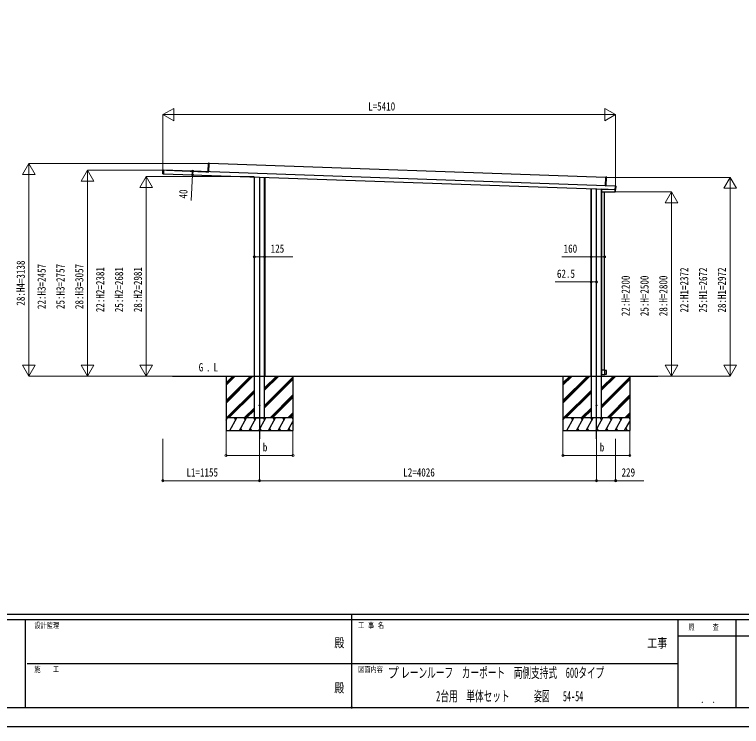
# Model space of a CAD drawing. Units: millimetres, scale not verified. Extents: x -12615 to 12615, y -8910 to 8910.
# Drawn here: x -4042 to 4644, y -8910 to -408 of the extents above; entities that cross this region are included whole.
import ezdxf
from ezdxf.enums import TextEntityAlignment as Align

# ---------------------------------------------------------------- set-up
doc = ezdxf.new("R2010")
doc.units = ezdxf.units.MM
doc.header["$LTSCALE"] = 30
doc.header["$PDMODE"] = 32
doc.header["$PDSIZE"] = 15
for name, color, linetype in [('0-2_USER1', 3, 'Continuous'), ('0-3_YKK_11', 7, 'Continuous'), ('0-4_YKK_11E', 7, 'Continuous'), ('0-5_YKK_12', 2, 'Continuous'), ('0-6_YKK_A1', 4, 'Continuous'), ('0-8_YKK_ZWAK', 7, 'Continuous')]:
    doc.layers.add(name, color=color, linetype=linetype)
doc.layers.add('0-7_YKK_D', color=6, linetype='Continuous', lineweight=18)
doc.styles.add('ＭＳ ゴシック', font='')
doc.styles.get('ＭＳ ゴシック').set_extended_font_data('MS Gothic')

msp = doc.modelspace()

# ---------------------------------------------------------------- linework, layer by layer
at = {"layer": '0-3_YKK_11'}
for p, q in [((3021.2, -2352.98), (-1717.92, -2187.49)), ((-2262.91, -2308.54), (3131.74, -2496.93)), ((3133.13, -2456.95), (-2261.51, -2268.56)), ((-1752.39, -2286.34), (-1752.37, -2285.64)), ((-1752.37, -2285.64), (-1752.35, -2285.14)), ((-1752.35, -2285.14), (-1727.67, -2286.01)), ((-1727.87, -2286), (-1727.35, -2285.52)), ((-1727.35, -2285.52), (-1727.07, -2277.51)), ((-1721.4, -2286.73), (-1721.39, -2286.7)), ((-1177.44, -2346.45), (-1177.44, -4725)), ((-1175.84, -5225), (-1175.84, -2346.5)), ((-1054.04, -5225), (-1054.04, -2350.75)), ((-1053.64, -2350.77), (-1053.64, -4725)), ((3023.71, -2452.97), (3027.27, -2351.03)), ((2848.36, -2487.03), (2848.36, -4725)), ((2849.56, -4725), (2849.56, -2487.07)), ((2849.96, -5225), (2849.96, -2487.09)), ((2969.76, -2527.26), (2969.76, -2493.78)), ((2970.06, -2493.48), (2970.44, -2493.49)), ((2970.26, -2491.29), (2970.26, -2493.28)), ((2970.45, -2493.49), (3133.25, -2499.18)), ((3131.69, -2498.31), (3131.69, -2498.31)), ((3131.69, -2498.31), (3132.89, -2498.36)), ((3132.89, -2498.36), (3132.89, -2498.36)), ((3133.19, -2498.37), (3133.16, -2499.16)), ((3133.18, -2455.56), (3133.18, -2455.56)), ((3133.18, -2455.56), (3134.38, -2455.6)), ((3133.49, -2498.49), (3139.18, -2498.69)), ((3134.97, -2527.27), (3135.94, -2499.57)), ((3134.99, -2455.51), (3140.68, -2455.71)), ((3141.16, -2456.23), (3139.7, -2498.21)), ((3134.67, -2527.56), (2970.06, -2527.56)), ((2971.76, -5225), (2971.76, -2527.56)), ((2972.16, -2528), (2972.16, -4650.5)), ((3005.88, -2527.56), (3005.76, -2527.8)), ((3005.76, -2528), (3005.76, -2527.8)), ((2973.03, -4650.5), (2973.23, -4650.5)), ((3009.66, -4704.7), (3009.66, -4681.7)), ((3011.28, -4660.35), (3010.97, -4660.05)), ((-1176.54, -4725), (-1176.24, -4725)), ((2849.26, -4725), (2849.56, -4725)), ((3009.66, -4704.7), (3009.96, -4705)), ((3010.97, -4703.35), (3011.27, -4703.05))]:
    msp.add_line(p, q, dxfattribs=at)
for points in [[(-1721.41, -2287.43), (-1721.39, -2286.7), (-1717.85, -2185.29), (-1717.83, -2184.79), (-1723.84, -2184.95), (-1727.07, -2277.51)], [(-2225.73, -2269.81), (-2225.72, -2269.51), (-2225.7, -2268.91), (-2225.69, -2268.61), (-1756.35, -2285), (-1756.36, -2285.3), (-1756.38, -2285.9), (-1756.39, -2286.2)], [(-1175.84, -4725), (-1175.94, -4725), (-1176.24, -4725), (-1176.24, -2346.49)], [(-1052.44, -2350.81), (-1052.44, -4725), (-1052.74, -4725), (-1053.34, -4725), (-1053.64, -4725), (-1053.94, -4725), (-1054.04, -4725)], [(3017.71, -2452.92), (3017.72, -2452.42), (3021.28, -2350.48), (3021.3, -2349.98), (3034.95, -2351.3)], [(3133.18, -2455.56), (3133.17, -2455.91), (3133.15, -2456.41), (3131.72, -2497.47), (3131.7, -2497.96), (3131.69, -2498.31)], [(3133.08, -2498.36), (3133.05, -2499.17), (3135.27, -2499.25), (3135.65, -2499.26)], [(2971.76, -4650.5), (2972.16, -4650.5), (2972.46, -4650.5), (2973.03, -4650.5), (2972.73, -4650.8), (2972.46, -4681.7), (2972.66, -4705), (2973.16, -4705), (3008.36, -4705), (3009.96, -4705), (3010.46, -4705), (3010.96, -4705), (3011.16, -4681.7), (3010.89, -4650.5), (3010.39, -4650.5), (3009.96, -4650.5), (3008.36, -4650.5), (3008.36, -2528), (3007.86, -2528), (2972.46, -2528), (2972.16, -2528), (2971.76, -2528)], [(2979.13, -2527.56), (2979.26, -2527.8), (2979.26, -2528)], [(2973.23, -4650.5), (3008.66, -4650.5), (3008.66, -4681.7), (3008.66, -4704.7), (3008.36, -4705)], [(3009.66, -4681.7), (3009.66, -4650.8), (3009.96, -4650.5)], [(3011.27, -4703.05), (3031.16, -4702.7), (3031.16, -4660.7), (3011.27, -4660.35)], [(-1177.44, -4725), (-1177.14, -4725), (-1176.54, -4725)], [(2848.36, -4725), (2848.66, -4725), (2849.26, -4725)], [(2849.96, -4725), (2849.86, -4725), (2849.56, -4725)]]:
    msp.add_lwpolyline(points, dxfattribs=at)
msp.add_lwpolyline([(-2261.48, -2267.56), (-2262.94, -2309.54), (-2262.96, -2310.04), (-2270.94, -2309.27), (-2269.47, -2267.28), (-2261.46, -2267.07)], close=True, dxfattribs=at)
for centre, radius, start, end in [((3132.87, -2502.06), 3.71, 81.82188, 89.76035), ((3134.62, -2451.6), 4.01, 266.55184, 273.90119)]:
    msp.add_arc(centre, radius, start, end, dxfattribs=at)
for centre, major_axis, ratio, start_param, end_param in [((2970.06, -2493.78), (-0.3, 0.01), 0.998133, 4.7490956, 6.3180268), ((2970.06, -2493.28), (-0.2, 0.007), 0.998133, 1.607503, 3.1764341), ((3133.5, -2498.19), (-0.01, -0.3), 0.998135, 5.4691958, 6.2831853), ((3134.98, -2455.81), (-0.01, -0.3), 0.998135, 3.1415927, 3.9545103), ((3135.64, -2499.56), (0.3, -0.01), 0.998135, 0, 1.5707963), ((3139.2, -2498.19), (0.342, -0.367), 0.99628, 5.4996506, 7.06672), ((3140.66, -2456.21), (0.367, 0.342), 0.99628, 5.4996506, 7.06672), ((2970.06, -2527.26), (0.213, 0.213), 0.99628, 2.358058, 3.9251274), ((3134.67, -2527.26), (-0.209, 0.217), 0.996405, 2.3754474, 3.9077379)]:
    msp.add_ellipse(centre, major_axis=major_axis, ratio=ratio, start_param=start_param, end_param=end_param, dxfattribs=at)
at = {"layer": '0-4_YKK_11E'}
for p, q in [((-1717.85, -2185.29), (-1723.38, -2185.43)), ((-2270.45, -2308.82), (-2262.94, -2309.54)), ((-2261.48, -2267.56), (-2269.02, -2267.76)), ((-1752.37, -2285.64), (-1721.4, -2286.73)), ((-1727.67, -2286.01), (-1727.46, -2285.89)), ((3026.8, -2351.01), (3021.28, -2350.48)), ((2969.76, -2493.78), (2970.14, -2493.79)), ((2970.44, -2493.49), (2970.14, -2493.79)), ((2970.14, -2493.79), (2970.45, -2493.49)), ((2970.61, -2491.3), (2970.61, -2493.29)), ((3017.72, -2452.42), (3023.24, -2452.95)), ((3131.69, -2498.31), (3132.89, -2498.36)), ((3131.72, -2497.47), (3138.76, -2497.71)), ((3133.06, -2498.97), (3132.76, -2498.96)), ((3140.19, -2456.66), (3133.15, -2456.41)), ((3134.38, -2455.6), (3133.18, -2455.56)), ((3133.49, -2498.41), (3133.49, -2498.49)), ((3134.38, -2455.6), (3134.38, -2455.6)), ((3134.98, -2455.59), (3134.99, -2455.51)), ((3138.76, -2497.71), (3140.19, -2456.66))]:
    msp.add_line(p, q, dxfattribs=at)
for points in [[(-1727.07, -2277.51), (-1726.6, -2277.52), (-1723.38, -2185.43), (-1723.85, -2185.42)], [(-2270.92, -2308.8), (-2270.45, -2308.82), (-2269.02, -2267.76), (-2269.49, -2267.75)], [(-1727.35, -2285.52), (-1726.88, -2285.53), (-1726.6, -2277.52)], [(3034.95, -2351.3), (3026.8, -2351.01), (3023.24, -2452.95), (3023.71, -2452.97)], [(2970.14, -2493.79), (2970.14, -2526.88), (2969.76, -2527.26)], [(2970.14, -2493.79), (2970.44, -2493.79), (2970.45, -2493.49)], [(2970.44, -2493.49), (2970.45, -2493.49), (2970.14, -2493.79)], [(2970.26, -2493.28), (2970.61, -2493.29), (2970.91, -2493.29), (2970.91, -2491.31)], [(2970.61, -2493.3), (2970.91, -2493.31), (3132.76, -2498.96), (3132.78, -2498.35)], [(3139.18, -2498.69), (3138.74, -2498.21), (3131.7, -2497.96)], [(3140.68, -2455.71), (3140.21, -2456.16), (3140.19, -2456.66), (3140.69, -2456.67), (3140.21, -2456.16), (3133.17, -2455.91)], [(3133.4, -2498.4), (3133.43, -2498.41), (3133.49, -2498.41)], [(3135.94, -2499.57), (3135.56, -2499.56), (3135.26, -2499.55), (3135.27, -2499.25), (3135.56, -2499.56), (3134.6, -2526.89), (3134.97, -2527.27)], [(3134.88, -2455.6), (3134.92, -2455.59), (3134.98, -2455.59)], [(3139.7, -2498.21), (3139.25, -2497.73), (3140.69, -2456.67), (3141.16, -2456.23)], [(2970.06, -2527.56), (2970.44, -2527.18), (3134.3, -2527.18), (3134.3, -2526.88), (3134.6, -2526.89), (3134.3, -2527.18), (3134.67, -2527.56)], [(2982.26, -2528), (2982.26, -2527.8), (2979.26, -2527.8)], [(3002.76, -2527.56), (3002.76, -2527.8), (2982.26, -2527.8), (2982.26, -2527.56)], [(3005.76, -2527.8), (3002.76, -2527.8), (3002.76, -2528)]]:
    msp.add_lwpolyline(points, dxfattribs=at)
for points in [[(3135.26, -2499.55), (2970.44, -2493.79), (2970.44, -2526.88), (2970.44, -2527.18), (2970.14, -2526.88), (2970.44, -2526.88), (3134.3, -2526.88)], [(3139.25, -2497.73), (3138.76, -2497.71), (3138.74, -2498.21)]]:
    msp.add_lwpolyline(points, close=True, dxfattribs=at)
for centre, radius, start, end in [((-1721.32, -2185.25), 2.07, 171.06854, 184.93146), ((-2268.41, -2309.14), 2.07, 171.06854, 184.93146), ((-2266.96, -2267.58), 2.07, 171.06854, 184.93146), ((-1727.85, -2285.23), 0.765, 269.05171, 301.0406), ((-1724.78, -2270.74), 15.54, 259.3054, 261.87346), ((-1727.15, -2287.71), 1.85, 83.82294, 99.58333), ((-1730.12, -2285.65), 3.17, 351.51431, 355.97407), ((-1727.88, -2285.5), 1, 337.89786, 358), ((3024.76, -2350.69), 2.07, 351.06854, 4.93146)]:
    msp.add_arc(centre, radius, start, end, dxfattribs=at)
for centre, major_axis, ratio, start_param, end_param in [((-1734.47, -2286.27), (13.07, -0.46), 0.038227, 0, 0.962078), ((-1734.45, -2286.27), (13.07, -0.46), 0.061163, 0.0374041, 0.962078), ((2970.14, -2493.29), (0, 0.5), 0.061125, 3.1027435, 3.1394501), ((2970.44, -2493.29), (0.007, 0.2), 0.854479, 3.1782993, 4.712389), ((2970.44, -2493.29), (0.47, -0.016), 0.425228, 4.7490956, 6.2831853), ((2970.44, -2493.29), (-0.011, 0.2), 0.151815, 3.0913179, 3.1280246), ((2970.41, -2493.29), (0.201, -0.007), 0.992577, 6.2831853, 6.3180268), ((2970.41, -2493.29), (-0.501, 0.017), 0.998133, 3.1415927, 3.1764341), ((3023.21, -2452.95), (-0.013, 0.504), 0.060033, 4.3753319, 4.7012916), ((3133.26, -2498.98), (0.5, -0.017), 0.4, 3.1415927, 4.712389), ((3132.89, -2498.39), (0.6, -0.021), 0.061163, 6.2831853, 7.8539816), ((3134.38, -2455.57), (0.6, -0.021), 0.061163, 4.712389, 6.2831853)]:
    msp.add_ellipse(centre, major_axis=major_axis, ratio=ratio, start_param=start_param, end_param=end_param, dxfattribs=at)
at = {"layer": '0-5_YKK_12'}
for p, q in [((-1114.94, -2356.2), (-1114.94, -5475)), ((2910.86, -5475), (2910.86, -2486.01))]:
    msp.add_line(p, q, dxfattribs=at)
at = {"layer": '0-6_YKK_A1'}
for p, q in [((-2152.43, -4725), (3645.98, -4725)), ((-1514.94, -4725), (-1514.94, -5375)), ((-1514.94, -5018.98), (-1220.96, -4725)), ((-1514.94, -5033.12), (-1206.82, -4725)), ((-1514.94, -5047.26), (-1192.68, -4725)), ((-1514.94, -4806.85), (-1433.1, -4725)), ((-1514.94, -4820.99), (-1418.95, -4725)), ((-1514.94, -4835.13), (-1404.81, -4725)), ((-1054.04, -4894.73), (-884.31, -4725)), ((-1054.04, -4880.59), (-898.45, -4725)), ((-1054.04, -4866.45), (-912.59, -4725)), ((-1054.04, -5078.58), (-714.94, -4739.48)), ((-1054.04, -5092.72), (-714.94, -4753.62)), ((-1054.04, -5106.86), (-714.94, -4767.76)), ((-714.94, -4725), (-714.94, -5375)), ((2510.86, -4725), (2510.86, -5375)), ((2510.86, -5018.98), (2804.84, -4725)), ((2510.86, -5033.12), (2818.98, -4725)), ((2510.86, -5047.26), (2833.12, -4725)), ((2510.86, -4806.85), (2592.7, -4725)), ((2510.86, -4820.99), (2606.85, -4725)), ((2510.86, -4835.13), (2620.99, -4725)), ((2971.76, -4894.73), (3141.49, -4725)), ((2971.76, -4880.59), (3127.35, -4725)), ((2971.76, -4866.45), (3113.21, -4725)), ((2971.76, -5078.58), (3310.86, -4739.48)), ((2971.76, -5092.72), (3310.86, -4753.62)), ((2971.76, -5106.86), (3310.86, -4767.76)), ((3310.86, -4725), (3310.86, -5375)), ((-1508.83, -5225), (-1175.84, -4892.01)), ((-1494.69, -5225), (-1175.84, -4906.15)), ((-1480.55, -5225), (-1175.84, -4920.3)), ((2516.97, -5225), (2849.96, -4892.01)), ((2531.11, -5225), (2849.96, -4906.15)), ((2545.25, -5225), (2849.96, -4920.3)), ((-988.33, -5225), (-714.94, -4951.61)), ((-974.19, -5225), (-714.94, -4965.75)), ((-960.05, -5225), (-714.94, -4979.9)), ((3037.47, -5225), (3310.86, -4951.61)), ((3051.61, -5225), (3310.86, -4965.75)), ((3065.75, -5225), (3310.86, -4979.9)), ((-1296.7, -5225), (-1175.84, -5104.14)), ((-1282.56, -5225), (-1175.84, -5118.28)), ((2729.1, -5225), (2849.96, -5104.14)), ((2743.24, -5225), (2849.96, -5118.28)), ((-1268.41, -5225), (-1175.84, -5132.43)), ((-776.2, -5225), (-714.94, -5163.74)), ((-762.06, -5225), (-714.94, -5177.88)), ((-747.92, -5225), (-714.94, -5192.03)), ((2757.39, -5225), (2849.96, -5132.43)), ((3249.6, -5225), (3310.86, -5163.74)), ((3263.74, -5225), (3310.86, -5177.88)), ((3277.88, -5225), (3310.86, -5192.03)), ((-714.94, -5225), (-1514.94, -5225)), ((-1514.94, -5253.94), (-1498.23, -5225)), ((-1513.23, -5250.98), (-1514.94, -5248.02)), ((-1470.4, -5375), (-1383.79, -5225)), ((-1398.79, -5250.98), (-1413.8, -5225)), ((-1354.92, -5375), (-1268.32, -5225)), ((-1283.32, -5250.98), (-1298.32, -5225)), ((-1239.45, -5375), (-1152.85, -5225)), ((-1167.85, -5250.98), (-1182.85, -5225)), ((-1175.84, -5225), (-1054.04, -5225)), ((-1123.98, -5375), (-1037.38, -5225)), ((-1052.38, -5250.98), (-1067.38, -5225)), ((-1008.51, -5375), (-921.91, -5225)), ((-936.91, -5250.98), (-951.91, -5225)), ((-893.04, -5375), (-806.44, -5225)), ((-821.44, -5250.98), (-836.44, -5225)), ((-777.57, -5375), (-714.94, -5266.52)), ((-714.94, -5235.45), (-720.97, -5225)), ((3310.86, -5225), (2510.86, -5225)), ((2510.86, -5253.94), (2527.57, -5225)), ((2512.57, -5250.98), (2510.86, -5248.02)), ((2555.4, -5375), (2642.01, -5225)), ((2627.01, -5250.98), (2612, -5225)), ((2670.88, -5375), (2757.48, -5225)), ((2742.48, -5250.98), (2727.48, -5225)), ((2786.35, -5375), (2872.95, -5225)), ((2857.95, -5250.98), (2842.95, -5225)), ((2901.82, -5375), (2988.42, -5225)), ((2973.42, -5250.98), (2958.42, -5225)), ((3017.29, -5375), (3103.89, -5225)), ((3088.89, -5250.98), (3073.89, -5225)), ((3132.76, -5375), (3219.36, -5225)), ((3204.36, -5250.98), (3189.36, -5225)), ((3248.23, -5375), (3310.86, -5266.52)), ((3310.86, -5235.45), (3304.83, -5225)), ((-1514.94, -5375), (-714.94, -5375)), ((-1339.93, -5349.02), (-1324.93, -5375)), ((-1224.45, -5349.02), (-1209.45, -5375)), ((-1108.98, -5349.02), (-1093.99, -5375)), ((-993.51, -5349.02), (-978.52, -5375)), ((-878.04, -5349.02), (-863.05, -5375)), ((-762.57, -5349.02), (-747.58, -5375)), ((2510.86, -5375), (3310.86, -5375)), ((2685.87, -5349.02), (2700.87, -5375)), ((2801.35, -5349.02), (2816.35, -5375)), ((2916.82, -5349.02), (2931.81, -5375)), ((3032.29, -5349.02), (3047.28, -5375)), ((3147.76, -5349.02), (3162.75, -5375)), ((3263.23, -5349.02), (3278.22, -5375))]:
    msp.add_line(p, q, dxfattribs=at)
for centre in [(-1114.94, -5075), (2910.86, -5075)]:
    msp.add_circle(centre, 5, dxfattribs=at)
at = {"layer": '0-7_YKK_D'}
for p, q in [((-2269.89, -1603.87), (-2139.98, -1528.87)), ((-2139.98, -1678.87), (-2139.98, -1528.87)), ((3140.11, -1603.87), (3010.21, -1528.87)), ((3010.21, -1528.87), (3010.21, -1678.87)), ((-2269.89, -2306.81), (-2269.89, -1602.87)), ((-2269.89, -1603.87), (-2139.98, -1678.87)), ((-2269.89, -1603.87), (-2010.08, -1603.87)), ((-2119.89, -1603.87), (2990.11, -1603.87)), ((3140.11, -1603.87), (2880.31, -1603.87)), ((3140.11, -1603.87), (3010.21, -1678.87)), ((3140.11, -2456.68), (3140.11, -1602.87)), ((-3869.9, -2187.38), (-3944.9, -2317.29)), ((-1721.92, -2187.38), (-3870.9, -2187.38)), ((-3869.9, -2187.38), (-3794.9, -2317.29)), ((-3869.9, -2187.38), (-3869.9, -2447.19)), ((-3944.9, -2317.29), (-3794.9, -2317.29)), ((-3869.9, -2337.38), (-3869.9, -4575)), ((-3169.9, -2268.34), (-3244.9, -2398.24)), ((-2269.01, -2268.34), (-3170.9, -2268.34)), ((-3169.9, -2268.34), (-3094.9, -2398.24)), ((-3169.9, -2268.34), (-3169.9, -2528.14)), ((-2469.9, -2343.7), (-2544.9, -2473.6)), ((-1176.84, -2343.7), (-2470.9, -2343.7)), ((-2469.9, -2343.7), (-2394.9, -2473.6)), ((-2469.9, -2343.7), (-2469.9, -2603.5)), ((-3244.9, -2398.24), (-3094.9, -2398.24)), ((-3169.9, -2418.34), (-3169.9, -4575)), ((3025.2, -2353.03), (4509.36, -2353.03)), ((4508.36, -2353.03), (4433.36, -2482.93)), ((4508.36, -2353.03), (4583.36, -2482.93)), ((4508.36, -2353.03), (4508.36, -2612.84)), ((-2544.9, -2473.6), (-2394.9, -2473.6)), ((-2469.9, -2493.7), (-2469.9, -4575)), ((4433.36, -2482.93), (4583.36, -2482.93)), ((4508.36, -2503.03), (4508.36, -4575)), ((3133.26, -2525), (3809.36, -2525)), ((3808.36, -2525), (3733.36, -2654.9)), ((3808.36, -2525), (3883.36, -2654.9)), ((3808.36, -2525), (3808.36, -2784.81)), ((3733.36, -2654.9), (3883.36, -2654.9)), ((3808.36, -4575), (3808.36, -2675)), ((2848.36, -3619.26), (2848.36, -3600.99)), ((2910.86, -3619.26), (2910.86, -3600.99)), ((-3869.9, -4725), (-3869.9, -4465.19)), ((-3169.9, -4725), (-3169.9, -4465.19)), ((-2469.9, -4725), (-2469.9, -4465.19)), ((3808.36, -4725), (3808.36, -4465.19)), ((4508.36, -4725), (4508.36, -4465.19)), ((-3869.9, -4725), (-3944.9, -4595.1)), ((-3794.9, -4595.1), (-3944.9, -4595.1)), ((-3869.9, -4725), (-3794.9, -4595.1)), ((-3169.9, -4725), (-3244.9, -4595.1)), ((-3094.9, -4595.1), (-3244.9, -4595.1)), ((-3169.9, -4725), (-3094.9, -4595.1)), ((-2469.9, -4725), (-2544.9, -4595.1)), ((-2394.9, -4595.1), (-2544.9, -4595.1)), ((-2469.9, -4725), (-2394.9, -4595.1)), ((3808.36, -4725), (3733.36, -4595.1)), ((3883.36, -4595.1), (3733.36, -4595.1)), ((3808.36, -4725), (3883.36, -4595.1)), ((4508.36, -4725), (4433.36, -4595.1)), ((4583.36, -4595.1), (4433.36, -4595.1)), ((4508.36, -4725), (4583.36, -4595.1)), ((-2153.43, -4725), (-3870.9, -4725)), ((-2153.43, -4725), (-3170.9, -4725)), ((-2153.43, -4725), (-2470.9, -4725)), ((3343.56, -4725), (3809.36, -4725)), ((3343.56, -4725), (4509.36, -4725)), ((-1514.94, -5376), (-1514.94, -5676)), ((-714.94, -5376), (-714.94, -5676)), ((2510.86, -5376), (2510.86, -5676)), ((3310.86, -5376), (3310.86, -5676)), ((-2269.89, -5475.5), (-2269.89, -5976)), ((-1114.94, -5476), (-1114.94, -5976)), ((-1114.94, -5476.5), (-1114.94, -5976)), ((2910.86, -5476), (2910.86, -5976)), ((2910.86, -5476), (2910.86, -5976)), ((3140.11, -5476), (3140.11, -5976)), ((-1514.94, -5675), (-714.94, -5675)), ((2510.86, -5675), (3310.86, -5675)), ((-2269.89, -5975), (-1114.94, -5975)), ((-1114.94, -5975), (2910.86, -5975))]:
    msp.add_line(p, q, dxfattribs=at)
for points in [[(-1913.86, -2280.71), (-1915.77, -2320.66), (-1930.54, -2629.51)], [(-1177.44, -3301.99), (-1052.44, -3301.99), (-716.64, -3301.99)], [(3008.36, -3301.99), (2848.36, -3301.99), (2498.96, -3301.99)], [(2910.86, -3601.99), (2848.36, -3601.99), (2418.96, -3601.99)], [(2910.86, -5975), (3140.11, -5975), (3475.91, -5975)]]:
    msp.add_lwpolyline(points, dxfattribs=at)
for centre in [(-1915.77, -2320.66), (-1913.86, -2280.71), (-1177.44, -3301.99), (-1052.44, -3301.99), (2848.36, -3301.99), (3008.36, -3301.99), (2848.36, -3601.99), (2910.86, -3601.99), (-1514.94, -5675), (-714.94, -5675), (2510.86, -5675), (3310.86, -5675), (-2269.89, -5975), (-1114.94, -5975), (-1114.94, -5975), (2910.86, -5975), (2910.86, -5975), (3140.11, -5975)]:
    msp.add_circle(centre, 12.75, dxfattribs=at)
at = {"layer": '0-8_YKK_ZWAK'}
for p, q in [((11685.06, -7575), (-11714.94, -7575)), ((-3914.94, -7635), (-11714.94, -7635)), ((-3914.94, -7635), (-3914.94, -8685)), ((-14.94, -7635), (-3914.94, -7635)), ((-14.94, -7575), (-14.94, -8685)), ((3885.06, -7635), (-14.94, -7635)), ((4575.06, -7635), (4575.06, -8685)), ((5955.06, -7830), (3885.06, -7830)), ((-3892.44, -8160), (-14.94, -8160)), ((-14.94, -8160), (3885.06, -8160)), ((-11714.94, -8685), (-3914.94, -8685)), ((-3914.94, -8685), (-14.94, -8685)), ((-14.94, -8685), (3885.06, -8685)), ((3885.06, -8685), (5955.06, -8685))]:
    msp.add_line(p, q, dxfattribs=at)
msp.add_lwpolyline([(-12615, -8910), (12615, -8910), (12615, 8910), (-12615, 8910)], close=True, dxfattribs=at)
msp.add_lwpolyline([(5955.06, -7635), (3885.06, -7635), (3885.06, -8685)], dxfattribs=at)
msp.add_point((-14.94, -8685), dxfattribs=at)

# ---------------------------------------------------------------- texts
at = {"layer": '0-2_USER1', "style": 'ＭＳ ゴシック'}
for s, height, width, p in [('G', 98.97, 0.8, (-1841.06, -4699.69)), ('L', 98.97, 0.8, (-1663.74, -4699.69)), ('.', 98.97, 0.8, (-1754.66, -4699.69)), ('プ', 123.2, 0.8, (416.34, -8366.5)), ('レーンルーフ\u3000カーポート\u3000両側支持式\u3000600タイプ', 123.2, 0.6, (577.62, -8366.5)), ('2台用\u3000単体セット\u3000', 123.2, 0.6, (995.16, -8646.5)), ('姿図', 123.2, 0.55, (2164.44, -8646.5)), ('54-54', 123.2, 0.55, (2511.19, -8646.5))]:
    msp.add_text(s, height=height, dxfattribs=dict(at, width=width)).set_placement(p, align=Align.BOTTOM_LEFT)
at = {"layer": '0-7_YKK_D', "style": 'ＭＳ ゴシック', "width": 0.8}
for s, p in [('L=5410', (183.11, -1583.87)), ('125', (-981.44, -3281.99)), ('160', (2518.96, -3281.99)), ('62.5', (2438.96, -3581.99)), ('b', (-1075.09, -5655)), ('b', (2950.71, -5655)), ('L1=1155', (-1987.61, -5955)), ('L2=4026', (602.76, -5955)), ('229', (3211.11, -5955))]:
    msp.add_text(s, height=98.97, dxfattribs=at).set_placement(p, align=Align.BOTTOM_LEFT)
for s, rotation, p in [('40', 87.262, (-1949.56, -2608.58)), ('28:H4=3138', 90, (-3889.9, -3884.59)), ('22:H3=2457', 90, (-3639.9, -3925.07)), ('25:H3=2757', 90, (-3414.9, -3925.07)), ('28:H3=3057', 90, (-3189.9, -3925.07)), ('22:H2=2381', 90, (-2939.9, -3962.75)), ('25:H2=2681', 90, (-2714.9, -3962.75)), ('28:H2=2981', 90, (-2489.9, -3962.75)), ('22:H1=2372', 90, (4038.36, -3967.42)), ('25:H1=2672', 90, (4263.36, -3967.42)), ('28:H1=2972', 90, (4488.36, -3967.42)), ('22:H=2200', 90, (3338.36, -4010.2)), ('25:H=2500', 90, (3563.36, -4010.2)), ('28:H=2800', 90, (3788.36, -4010.2))]:
    msp.add_text(s, height=98.97, rotation=rotation, dxfattribs=at).set_placement(p, align=Align.BOTTOM_LEFT)
at = {"layer": '0-8_YKK_ZWAK', "style": 'ＭＳ ゴシック', "width": 0.8}
for s, height, p in [('設計監理', 65.98, (-3804.94, -7755)), ('工 事 名', 65.98, (63.81, -7755)), ('照     査', 65.98, (4009.26, -7777.5)), ('殿', 110, (-221, -7997.5)), ('工事', 110, (3517, -8002.4)), ('施\u3000\u3000工', 65.98, (-3804.94, -8280)), ('図面内容', 65.98, (63.81, -8280)), ('殿', 110, (-221, -8537.5)), ('． ．', 77.75, (4155, -8653.06))]:
    msp.add_text(s, height=height, dxfattribs=at).set_placement(p, align=Align.BOTTOM_LEFT)

doc.saveas('drawing.dxf')
